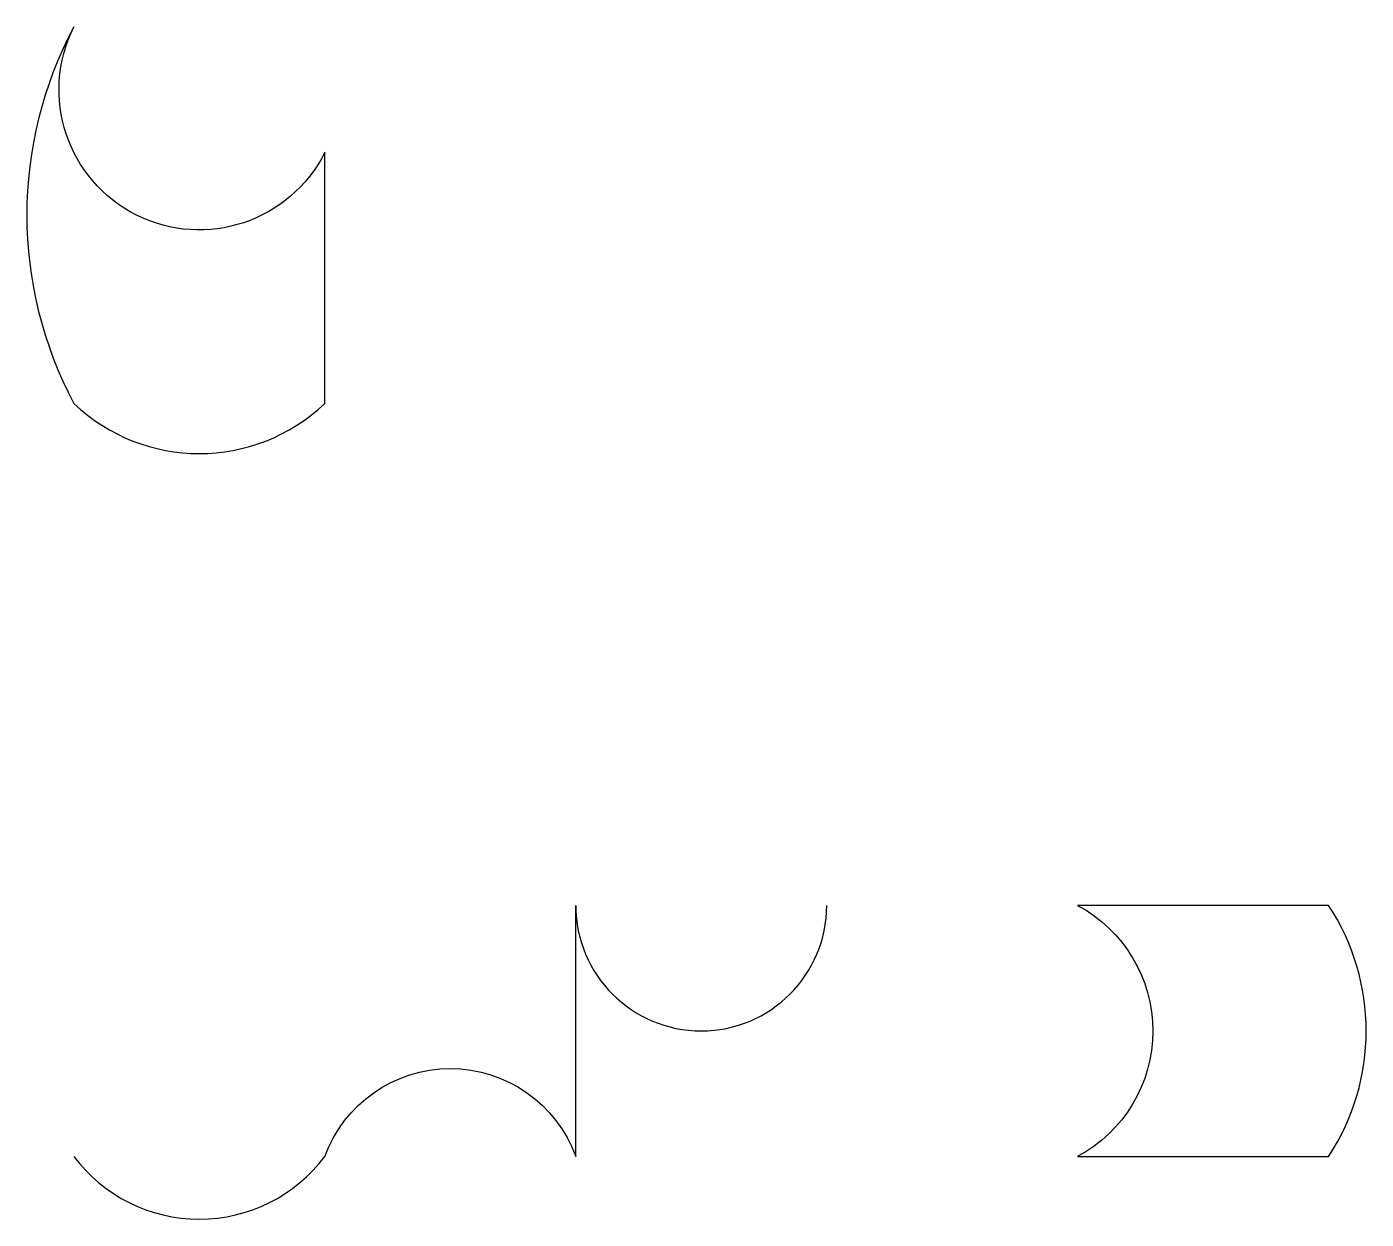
# Model space of a CAD drawing. Extents: x -1.9 to 51.5, y -2.5 to 45.
import ezdxf

# ---------------------------------------------------------------- set-up
doc = ezdxf.new("R2010")
doc.units = 0

msp = doc.modelspace()

# ---------------------------------------------------------------- linework, layer by layer
for points in [[(0, 30, 0.4), (10, 30), (10, 40, -1), (0, 45, 0.25)], [(40, 0), (50, 0, 0.3), (50, 10), (40, 10, -0.6)]]:
    msp.add_lwpolyline(points, format="xyb", close=True)
msp.add_lwpolyline([(0, 0, 0.5), (10, 0, -0.7), (20, 0), (20, 10, 1), (30, 10)], format="xyb")

doc.saveas('drawing.dxf')
